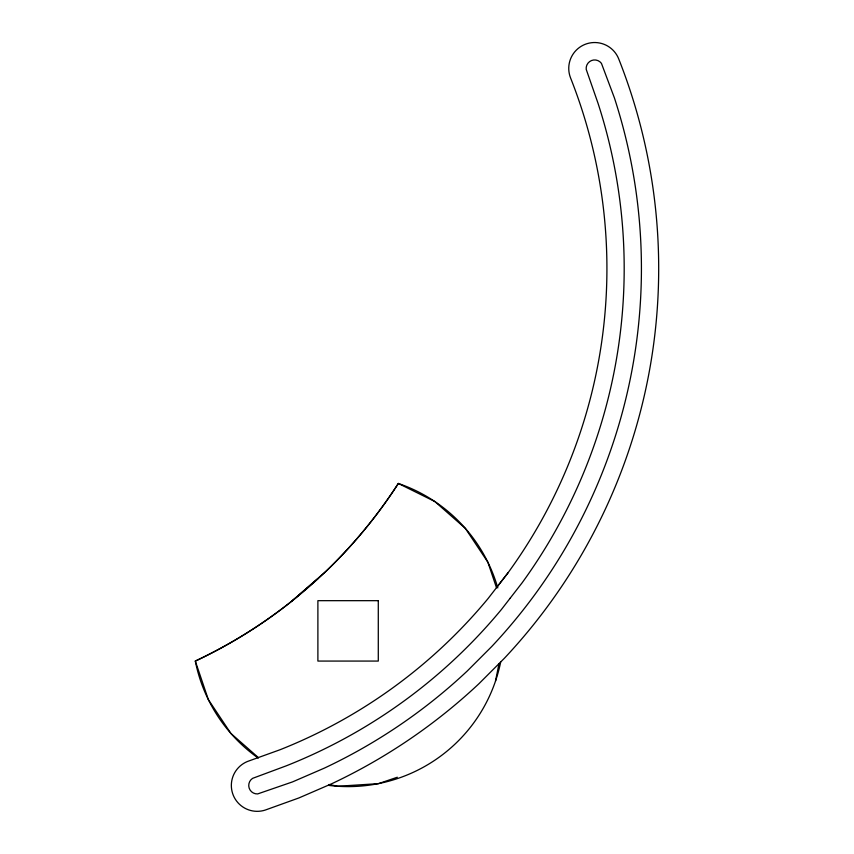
<?xml version="1.0" encoding="UTF-8"?>
<svg xmlns="http://www.w3.org/2000/svg" width="854" height="854" viewBox="0 0 854 854"><rect width="100%" height="100%" fill="white"/><g stroke="black" fill="none" stroke-linecap="round" stroke-linejoin="round"><path stroke-width="1.28" d="M495.501 681.108L498.992 663.675M508.055 572.778L488.125 598.483A517.663 517.663 0 0 1 279.824 749.823L249.229 760.839A25.887 25.887 0 0 0 232.608 793.451A25.887 25.887 0 0 0 265.22 810.072L298.879 797.956L331.704 783.748A569.437 569.437 0 0 0 479.062 683.606L504.351 658.306A569.437 569.437 0 0 0 618.702 58.883A25.887 25.887 0 0 0 585.107 44.344A25.887 25.887 0 0 0 570.568 77.938A517.663 517.663 0 0 1 508.055 572.778L496.484 587.701L487.847 562.167L465.302 528.327L434.771 501.49L398.327 483.46A488.648 488.648 0 0 1 195.31 661.071L208.333 699.586L230.879 733.415L258.335 757.551M258.186 758.042A155.738 155.738 0 0 1 195.31 661.071A488.701 488.701 0 0 0 291.833 601.141L326.111 571.166A488.307 488.307 0 0 0 398.327 483.46A155.738 155.738 0 0 1 497.786 587.926M291.833 601.141L317.891 578.692M397.323 777.236L378.407 783.652L337.714 786.256L328.939 784.506M500.668 662.085A155.738 155.738 0 0 1 328.598 785.381M510.116 598.28L501.426 609.478A534.935 534.935 0 0 1 286.175 765.867L252.603 778.346A8.476 8.476 0 0 0 257.662 793.921L292.527 781.901L324.36 768.12A552.164 552.164 0 0 0 467.245 671.02L491.765 646.489A552.164 552.164 0 0 0 614.4 97.879L601.44 63.356A8.476 8.476 0 0 0 586.218 69.387L598.003 103.206A534.935 534.935 0 0 1 522.029 582.93L510.116 598.28M378.29 600.672L317.891 600.672L317.891 661.071L378.29 661.071L378.29 600.672"/></g></svg>
